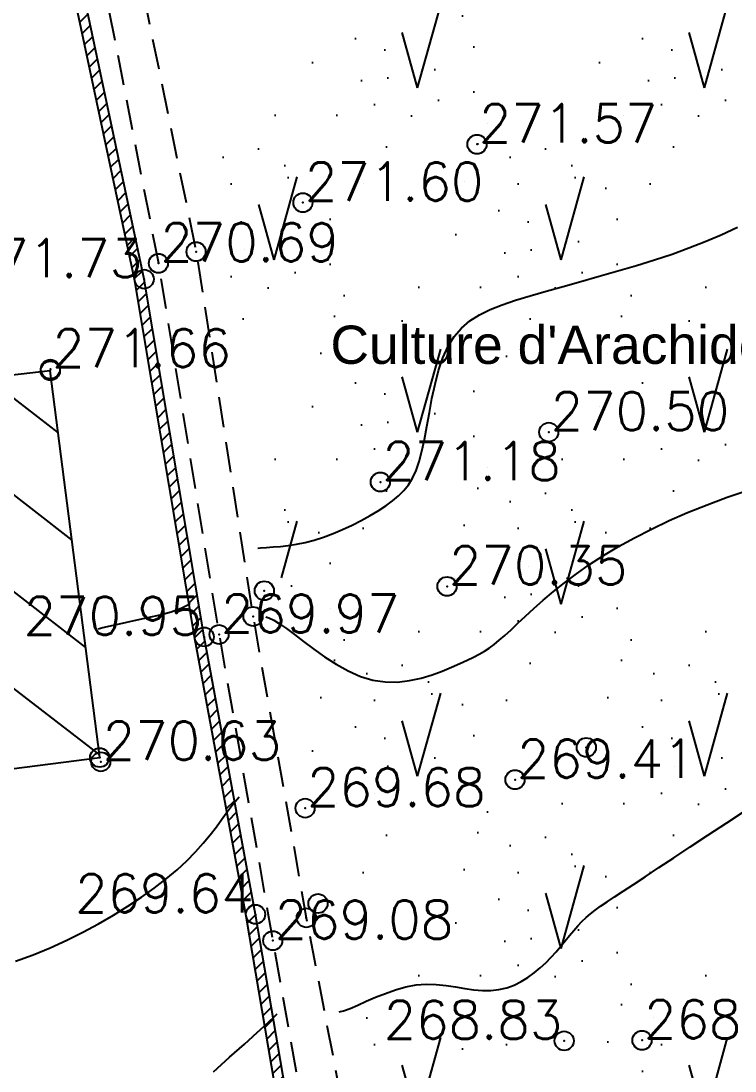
# Model space of a CAD drawing. Header units: millimetres. Extents: x 524954 to 526204, y 9523489 to 9524010.
# Drawn here: x 525529.64 to 525548.3, y 9523567.3 to 9523594.75 of the extents above; entities that cross this region are included whole.
import ezdxf
from ezdxf.enums import TextEntityAlignment as Align

# ---------------------------------------------------------------- set-up
doc = ezdxf.new("R2010")
doc.units = ezdxf.units.MM
doc.header["$PDMODE"] = 32
doc.header["$PDSIZE"] = 0.5
doc.linetypes.add('CACHE2', pattern=[4.7625, 3.175, -1.5875])
for name, color, linetype in [('Bati', 6, 'Continuous'), ('Bati_H', 1, 'Continuous'), ('Caniveau', 5, 'CACHE2'), ('Cloture', 7, 'Continuous'), ('CN_01_00', 3, 'Continuous'), ('CN_10_00', 1, 'Continuous'), ('Murs', 1, 'Continuous'), ('TopoAlt', 3, 'Continuous'), ('TOPOJIS', 7, 'Continuous'), ('Toponomie', 7, 'CACHE2'), ('Végétation_Plantation', 70, 'Continuous')]:
    doc.layers.add(name, color=color, linetype=linetype)
doc.styles.add('Simplex 1.0', font='Simplex.shx', dxfattribs={"width": 0.99, "height": 1})
doc.styles.get("Standard").update_dxf_attribs({"font": 'arial.ttf'})

# ---------------------------------------------------------------- blocks, each defined once
blk = doc.blocks.new('TCPOINT M')
at = {"color": 0}
blk.add_point((0, 0), dxfattribs=at)
at = {"layer": 'TopoAlt', "style": 'Simplex 1.0', "width": 0.99}
blk.add_attdef('ALT', (0.15, 0.15), '', height=1, dxfattribs=at)

msp = doc.modelspace()

# ---------------------------------------------------------------- hatches: boundary and pattern name
at = {"layer": 'Bati_H'}
h = msp.add_hatch(dxfattribs=at)
h.set_pattern_fill('_U', color=256, scale=2, angle=142.2705, style=0, pattern_type=0)
h.set_pattern_definition([(142.270453261, (0, 0), (-1.22386996647, -1.5818161414), [])])
h.paths.add_polyline_path([(525531.696, 9523575.495), (525530.405, 9523585.61), (525526.671, 9523585.178), (525526.8, 9523584.166), (525523.052, 9523583.703), (525524.228, 9523574.485), (525524.221, 9523574.541)])
at = {"layer": 'Murs'}
h = msp.add_hatch(dxfattribs=at)
h.set_pattern_fill('_U', color=256, scale=0.25, angle=45, style=0, pattern_type=0)
h.set_pattern_definition([(45, (0, 0), (-0.1767766952966, 0.1767766952966), [])])
h.paths.add_polyline_path([(525471.551, 9523592.114), (525474.723, 9523559.566), (525475.027, 9523556.237), (525481.47, 9523557.217), (525489.932, 9523558.379), (525511.435, 9523561.691), (525536.899, 9523564.763), (525535.769, 9523571.397), (525534.425, 9523578.651), (525532.858, 9523588.004), (525530.879, 9523597.346), (525530.121, 9523604.95), (525501.923, 9523601.162), (525501.956, 9523600.914), (525529.898, 9523604.668), (525530.632, 9523597.308), (525532.612, 9523587.957), (525534.179, 9523578.608), (525535.522, 9523571.353), (525536.608, 9523564.98), (525511.401, 9523561.939), (525489.896, 9523558.627), (525481.434, 9523557.464), (525475.252, 9523556.524), (525474.972, 9523559.59), (525471.8, 9523592.139)])
at = {"layer": 'Végétation_Plantation', "linetype": 'CACHE2', "ltscale": 0.5}
h = msp.add_hatch(dxfattribs=at)
h.set_pattern_fill('BROUSS', color=256, scale=1.5, style=0)
h.set_pattern_definition([(74.475889, (0, 0), (-3.750000001, 13.500000005), [2.25, -11.761156275]), (74.475889, (3.75, 4.5), (-3.750000001, 13.500000005), [2.25, -11.761156275]), (74.475889, (7.5, 9), (-3.750000001, 13.500000005), [2.25, -11.761156275]), (105.524111, (0, 0), (-7.500000003, 4e-10), [1.5, -12.511156275]), (105.524111, (3.75, 4.5), (-7.500000003, 4e-10), [1.5, -12.511156275]), (105.524111, (7.5, 9), (-7.500000003, 4e-10), [1.5, -12.511156275]), (0, (0.453, 0.484), (3.75, 4.5), [0, -7.5]), (0, (1.468, 1.072), (3.75, 4.5), [0, -7.5]), (0, (1.1713, 1.8804), (3.75, 4.5), [0, -7.5]), (0, (2.327, 1.9907), (3.75, 4.5), [0, -7.5]), (0, (1.64, 3.7912), (3.75, 4.5), [0, -7.5]), (0, (0.3684, 2.1545), (3.75, 4.5), [0, -7.5]), (0, (0.281, 2.4684), (3.75, 4.5), [0, -7.5]), (0, (0.0314, 3.7912), (3.75, 4.5), [0, -7.5]), (0, (-0.7807, 0.2634), (3.75, 4.5), [0, -7.5]), (0, (-0.8588, 0.9984), (3.75, 4.5), [0, -7.5]), (0, (-1.468, 0.19), (3.75, 4.5), [0, -7.5]), (0, (-1.624, 1.2924), (3.75, 4.5), [0, -7.5]), (0, (-1.1242, 1.9905), (3.75, 4.5), [0, -7.5]), (0, (-1.3274, 2.6888), (3.75, 4.5), [0, -7.5]), (0, (-1.9207, 3.5707), (3.75, 4.5), [0, -7.5]), (0, (-0.406, 2.9085), (3.75, 4.5), [0, -7.5]), (0, (-2.53, 2.064), (3.75, 4.5), [0, -7.5]), (0, (-2.7485, 0.6675), (3.75, 4.5), [0, -7.5]), (0, (-1.1235, -0.4347), (3.75, 4.5), [0, -7.5]), (0, (-0.156, -0.7287), (3.75, 4.5), [0, -7.5]), (0, (-0.812, -1.537), (3.75, 4.5), [0, -7.5]), (0, (1.5774, -1.4635), (3.75, 4.5), [0, -7.5]), (0, (0.5466, -0.3245), (3.75, 4.5), [0, -7.5]), (0, (1.468, -0.104), (3.75, 4.5), [0, -7.5])])
h.paths.add_polyline_path([(525564.252, 9523608.21), (525532.2, 9523604.077), (525540.07, 9523559.818), (525569.671, 9523567.578)])

# ---------------------------------------------------------------- linework, layer by layer
at = {"layer": 'Bati', "flags": 128}
msp.add_lwpolyline([(525531.696, 9523575.495), (525530.405, 9523585.61), (525526.671, 9523585.178), (525526.8, 9523584.166), (525523.052, 9523583.703), (525524.228, 9523574.485), (525524.221, 9523574.541)], close=True, dxfattribs=at)
at = {"layer": 'Caniveau', "ltscale": 0.25, "flags": 128}
for points in [[(525530.298, 9523604.413), (525529.433, 9523604.252), (525529.26, 9523605.377), (525503.131, 9523601.761), (525503.057, 9523602.264), (525530.903, 9523606.116), (525531.195, 9523604.835), (525531.195, 9523604.835), (525531.195, 9523604.44), (525532.587, 9523596.698), (525534.214, 9523588.723), (525535.703, 9523579.186), (525537.096, 9523571.306), (525538.221, 9523565.446), (525539.256, 9523558.417), (525539.316, 9523557.916)], [(525530.298, 9523604.413), (525531.646, 9523596.522), (525533.23, 9523588.419), (525534.815, 9523578.714), (525536.219, 9523570.71), (525537.191, 9523565.284), (525538.267, 9523557.939), (525538.318, 9523557.523)]]:
    msp.add_lwpolyline(points, dxfattribs=at)
at = {"layer": 'Cloture', "flags": 128}
for points in [[(525471.551, 9523592.114), (525474.723, 9523559.566), (525475.027, 9523556.237), (525481.47, 9523557.217), (525489.932, 9523558.379), (525511.435, 9523561.691), (525536.899, 9523564.763), (525535.769, 9523571.397), (525534.425, 9523578.651), (525532.858, 9523588.004), (525530.879, 9523597.346), (525530.121, 9523604.95), (525501.923, 9523601.162), (525501.923, 9523601.162), (525501.923, 9523601.162), (525501.923, 9523601.162)], [(525471.8, 9523592.139), (525474.972, 9523559.59), (525475.252, 9523556.524), (525481.434, 9523557.464), (525489.896, 9523558.627), (525511.401, 9523561.939), (525536.608, 9523564.98), (525535.522, 9523571.353), (525534.179, 9523578.608), (525532.612, 9523587.957), (525530.632, 9523597.308), (525529.898, 9523604.668), (525501.956, 9523600.914)]]:
    msp.add_lwpolyline(points, dxfattribs=at)
at = {"layer": 'CN_01_00', "flags": 128}
for points, elevation in [([(525535.83, 9523580.97), (525535.9, 9523580.977), (525536.057, 9523580.989), (525536.231, 9523581.002), (525536.42, 9523581.019), (525536.623, 9523581.043), (525536.838, 9523581.077), (525537.065, 9523581.122), (525537.301, 9523581.183), (525537.546, 9523581.26), (525537.795, 9523581.352), (525538.045, 9523581.457), (525538.292, 9523581.572), (525538.532, 9523581.694), (525538.762, 9523581.821), (525538.977, 9523581.95), (525539.174, 9523582.079), (525539.35, 9523582.207), (525539.505, 9523582.338), (525539.643, 9523582.477), (525539.763, 9523582.631), (525539.869, 9523582.805), (525539.963, 9523583.004), (525540.045, 9523583.235), (525540.118, 9523583.504), (525540.184, 9523583.812), (525540.246, 9523584.153), (525540.311, 9523584.514), (525540.38, 9523584.886), (525540.46, 9523585.256), (525540.553, 9523585.614), (525540.665, 9523585.948), (525540.8, 9523586.249), (525540.961, 9523586.507), (525541.15, 9523586.726), (525541.369, 9523586.912), (525541.618, 9523587.072), (525541.899, 9523587.212), (525542.212, 9523587.337), (525542.56, 9523587.455), (525542.942, 9523587.572), (525543.36, 9523587.692), (525543.805, 9523587.816), (525544.272, 9523587.946), (525544.753, 9523588.08), (525545.239, 9523588.219), (525545.723, 9523588.362), (525546.199, 9523588.51), (525546.657, 9523588.662), (525547.093, 9523588.82), (525547.516, 9523588.986), (525547.936, 9523589.165), (525548.363, 9523589.362)], 271), ([(525531.654, 9523578.86), (525531.781, 9523578.895), (525532.21, 9523578.997), (525532.601, 9523579.081), (525532.957, 9523579.155), (525533.279, 9523579.227), (525533.568, 9523579.306), (525533.826, 9523579.4), (525534.055, 9523579.516), (525534.058, 9523579.517)], 271), ([(525537.954, 9523568.849), (525538.068, 9523568.877), (525538.24, 9523568.94), (525538.44, 9523569.025), (525538.664, 9523569.124), (525538.905, 9523569.229), (525539.161, 9523569.332), (525539.427, 9523569.426), (525539.696, 9523569.501), (525539.966, 9523569.551), (525540.232, 9523569.57), (525540.493, 9523569.563), (525540.748, 9523569.537), (525540.996, 9523569.501), (525541.239, 9523569.462), (525541.474, 9523569.428), (525541.701, 9523569.406), (525541.921, 9523569.405), (525542.131, 9523569.429), (525542.334, 9523569.479), (525542.527, 9523569.55), (525542.711, 9523569.641), (525542.886, 9523569.748), (525543.053, 9523569.867), (525543.209, 9523569.997), (525543.357, 9523570.134), (525543.495, 9523570.275), (525543.625, 9523570.418), (525543.747, 9523570.562), (525543.864, 9523570.703), (525543.977, 9523570.841), (525544.086, 9523570.973), (525544.193, 9523571.097), (525544.299, 9523571.211), (525544.407, 9523571.315), (525544.521, 9523571.413), (525544.646, 9523571.51), (525544.788, 9523571.611), (525544.954, 9523571.723), (525545.148, 9523571.851), (525545.376, 9523572), (525545.643, 9523572.176), (525545.955, 9523572.382), (525546.308, 9523572.618), (525546.701, 9523572.879), (525547.13, 9523573.164), (525547.591, 9523573.469), (525548.083, 9523573.791), (525548.601, 9523574.127)], 269), ([(525534.668, 9523567.283), (525535.091, 9523567.659), (525535.477, 9523568.003), (525535.81, 9523568.304), (525536.078, 9523568.551), (525536.288, 9523568.749), (525536.332, 9523568.792)], 269)]:
    msp.add_lwpolyline(points, dxfattribs=dict(at, elevation=elevation))
at = {"layer": 'CN_10_00', "elevation": 270, "flags": 128}
for points in [[(525536.036, 9523579.174), (525536.115, 9523579.147), (525536.243, 9523579.086), (525536.395, 9523578.995), (525536.574, 9523578.871), (525536.785, 9523578.712), (525537.024, 9523578.528), (525537.288, 9523578.329), (525537.573, 9523578.128), (525537.874, 9523577.935), (525538.187, 9523577.762), (525538.508, 9523577.62), (525538.833, 9523577.521), (525539.158, 9523577.473), (525539.479, 9523577.471), (525539.792, 9523577.507), (525540.094, 9523577.572), (525540.381, 9523577.658), (525540.649, 9523577.756), (525540.894, 9523577.858), (525541.112, 9523577.957), (525541.302, 9523578.044), (525541.468, 9523578.124), (525541.615, 9523578.201), (525541.75, 9523578.278), (525541.878, 9523578.361), (525542.006, 9523578.454), (525542.14, 9523578.562), (525542.285, 9523578.688), (525542.446, 9523578.837), (525542.626, 9523579.007), (525542.825, 9523579.194), (525543.045, 9523579.397), (525543.288, 9523579.612), (525543.553, 9523579.837), (525543.842, 9523580.068), (525544.157, 9523580.304), (525544.498, 9523580.541), (525544.865, 9523580.777), (525545.257, 9523581.012), (525545.673, 9523581.244), (525546.113, 9523581.471), (525546.576, 9523581.691), (525547.061, 9523581.904), (525547.568, 9523582.108), (525548.095, 9523582.302), (525548.641, 9523582.489)], [(525529.492, 9523570.174), (525529.956, 9523570.337), (525530.404, 9523570.52), (525530.838, 9523570.718), (525531.259, 9523570.929), (525531.666, 9523571.149), (525532.058, 9523571.376), (525532.433, 9523571.609), (525532.789, 9523571.846), (525533.123, 9523572.085), (525533.434, 9523572.325), (525533.719, 9523572.564), (525533.975, 9523572.8), (525534.203, 9523573.032), (525534.404, 9523573.258), (525534.583, 9523573.477), (525534.745, 9523573.687), (525534.892, 9523573.887), (525535.03, 9523574.076), (525535.162, 9523574.251), (525535.293, 9523574.412), (525535.341, 9523574.466)]]:
    msp.add_lwpolyline(points, dxfattribs=at)

# ---------------------------------------------------------------- block references
at = {"layer": 'TOPOJIS'}
ref = msp.add_blockref('TCPOINT M', (525541.557, 9523591.53, 271.57), dxfattribs=at)
ref.add_attrib('ALT', '271.57', (525541.607, 9523591.58, 271.57), dxfattribs={"layer": 'TopoAlt', "height": 1, "style": 'Simplex 1.0', "width": 0.99})
ref = msp.add_blockref('TCPOINT M', (525537.007, 9523590.005, 271.6), dxfattribs=at)
ref.add_attrib('ALT', '271.60', (525537.057, 9523590.055, 271.6), dxfattribs={"layer": 'TopoAlt', "height": 1, "style": 'Simplex 1.0', "width": 0.99})
ref = msp.add_blockref('TCPOINT M', (525533.23, 9523588.419, 270.69), dxfattribs=at)
ref.add_attrib('ALT', '270.69', (525533.28, 9523588.469, 270.69), dxfattribs={"layer": 'TopoAlt', "height": 1, "style": 'Simplex 1.0', "width": 0.99})
ref = msp.add_blockref('TCPOINT M', (525532.858, 9523588.004, 271.73), dxfattribs=at)
ref.add_attrib('ALT', '271.73', dxfattribs={"layer": 'TopoAlt', "height": 1, "style": 'Simplex 1.0', "width": 0.99}).set_placement((525532.808, 9523588.054, 271.73), align=Align.RIGHT)
for p in [(525534.214, 9523588.723, 271.57), (525530.405, 9523585.61), (525535.998, 9523579.858, 270.88), (525535.703, 9523579.186, 269.96), (525544.413, 9523575.762, 269.39), (525531.696, 9523575.495), (525537.402, 9523571.68, 269.43), (525537.096, 9523571.306, 269.13)]:
    msp.add_blockref('TCPOINT M', p, dxfattribs=at)
ref = msp.add_blockref('TCPOINT M', (525530.407, 9523585.65, 271.66), dxfattribs=at)
ref.add_attrib('ALT', '271.66', (525530.457, 9523585.7, 271.66), dxfattribs={"layer": 'TopoAlt', "height": 1, "style": 'Simplex 1.0', "width": 0.99})
ref = msp.add_blockref('TCPOINT M', (525543.432, 9523584.004, 270.5), dxfattribs=at)
ref.add_attrib('ALT', '270.50', (525543.482, 9523584.054, 270.5), dxfattribs={"layer": 'TopoAlt', "height": 1, "style": 'Simplex 1.0', "width": 0.99})
ref = msp.add_blockref('TCPOINT M', (525539.031, 9523582.701, 271.18), dxfattribs=at)
ref.add_attrib('ALT', '271.18', (525539.081, 9523582.751, 271.18), dxfattribs={"layer": 'TopoAlt', "height": 1, "style": 'Simplex 1.0', "width": 0.99})
ref = msp.add_blockref('TCPOINT M', (525540.773, 9523579.972, 270.35), dxfattribs=at)
ref.add_attrib('ALT', '270.35', (525540.823, 9523580.022, 270.35), dxfattribs={"layer": 'TopoAlt', "height": 1, "style": 'Simplex 1.0', "width": 0.99})
ref = msp.add_blockref('TCPOINT M', (525534.425, 9523578.651, 270.95), dxfattribs=at)
ref.add_attrib('ALT', '270.95', dxfattribs={"layer": 'TopoAlt', "height": 1, "style": 'Simplex 1.0', "width": 0.99}).set_placement((525534.375, 9523578.701, 270.95), align=Align.RIGHT)
ref = msp.add_blockref('TCPOINT M', (525534.815, 9523578.714, 269.97), dxfattribs=at)
ref.add_attrib('ALT', '269.97', (525534.865, 9523578.764, 269.97), dxfattribs={"layer": 'TopoAlt', "height": 1, "style": 'Simplex 1.0', "width": 0.99})
ref = msp.add_blockref('TCPOINT M', (525531.724, 9523575.386, 270.63), dxfattribs=at)
ref.add_attrib('ALT', '270.63', (525531.774, 9523575.436, 270.63), dxfattribs={"layer": 'TopoAlt', "height": 1, "style": 'Simplex 1.0', "width": 0.99})
ref = msp.add_blockref('TCPOINT M', (525542.55, 9523574.918, 269.41), dxfattribs=at)
ref.add_attrib('ALT', '269.41', (525542.6, 9523574.968, 269.41), dxfattribs={"layer": 'TopoAlt', "height": 1, "style": 'Simplex 1.0', "width": 0.99})
ref = msp.add_blockref('TCPOINT M', (525537.064, 9523574.173, 269.68), dxfattribs=at)
ref.add_attrib('ALT', '269.68', (525537.114, 9523574.223, 269.68), dxfattribs={"layer": 'TopoAlt', "height": 1, "style": 'Simplex 1.0', "width": 0.99})
ref = msp.add_blockref('TCPOINT M', (525535.769, 9523571.397, 269.64), dxfattribs=at)
ref.add_attrib('ALT', '269.64', dxfattribs={"layer": 'TopoAlt', "height": 1, "style": 'Simplex 1.0', "width": 0.99}).set_placement((525535.719, 9523571.447, 269.64), align=Align.RIGHT)
ref = msp.add_blockref('TCPOINT M', (525536.219, 9523570.71, 269.08), dxfattribs=at)
ref.add_attrib('ALT', '269.08', (525536.269, 9523570.76, 269.08), dxfattribs={"layer": 'TopoAlt', "height": 1, "style": 'Simplex 1.0', "width": 0.99})
ref = msp.add_blockref('TCPOINT M', (525543.835, 9523568.089, 268.83), dxfattribs=at)
ref.add_attrib('ALT', '268.83', dxfattribs={"layer": 'TopoAlt', "height": 1, "style": 'Simplex 1.0', "width": 0.99}).set_placement((525543.785, 9523568.139, 268.83), align=Align.RIGHT)
ref = msp.add_blockref('TCPOINT M', (525545.869, 9523568.104, 268.63), dxfattribs=at)
ref.add_attrib('ALT', '268.63', (525545.919, 9523568.154, 268.63), dxfattribs={"layer": 'TopoAlt', "height": 1, "style": 'Simplex 1.0', "width": 0.99})

# ---------------------------------------------------------------- texts
at = {"layer": 'Toponomie', "insert": (525537.726, 9523586.79), "char_height": 1, "width": 42.68298, "attachment_point": 1}
msp.add_mtext("Culture d'Arachide et du Manioc ", dxfattribs=at)

doc.saveas('drawing.dxf')
